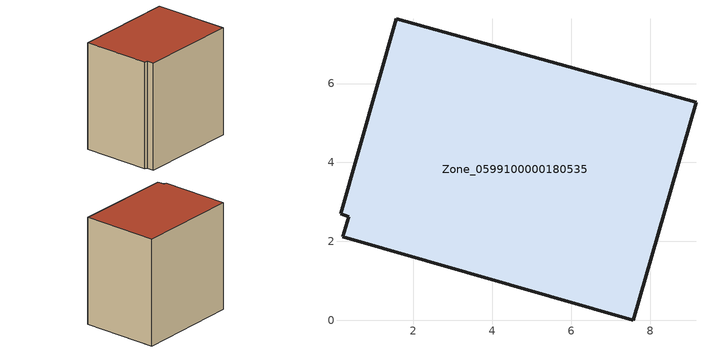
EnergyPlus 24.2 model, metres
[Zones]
Zone_0599100000180535
 floor ground (C_G): 0.21,2.12 0.36,2.63 0.15,2.7 1.57,7.64 9.16,5.52 7.57,0 z3.11
 wall outside (C_F): 9.16,5.52 1.57,7.64 0.15,2.7 0.36,2.63 0.21,2.12 7.57,0 9.16,5.52 z3.11:11.24
 roof outside (C_R): 0.36,2.63 0.21,2.12 7.57,0 9.16,5.52 1.57,7.64 0.15,2.7 z11.24
[BUILDING]
Pand.0599100000180535: North Axis=0; Terrain=City; Loads Convergence Tolerance Value=0.04; Temperature Convergence Tolerance Value=0.4; Solar Distribution=FullExterior; Maximum Number of Warmup Days=25; Minimum Number of Warmup Days=1
[Site:Location]
Rotterdam.The.Hague.AP_ZH_NLD Design_Conditions: Latitude=51.96; Longitude=4.45; Time Zone=1; Elevation=-4.5
[SITE:GROUNDTEMPERATURE:BUILDINGSURFACE]
18, 18, 18, 18, 18, 18, 18, 18, 18, 18, 18, 18
[MATERIAL] Thermal Absorptance=0.9; Solar Absorptance=0.7; Visible Absorptance=0.7
Name | Roughness | Thickness | Conductivity | Density | Specific Heat
G.TI.1946-1964 | MediumSmooth | 0.15 | 1 | 540 | 1210
F.TI.1946-1964 | Rough | 0.3 | 0.857143 | 1920 | 840
R.TI.1946-1964 | MediumRough | 0.2 | 0.277778 | 1500 | 1000
[CONSTRUCTION]
C_G: G.TI.1946-1964
C_F: F.TI.1946-1964
C_R: R.TI.1946-1964
[ZONE]
Zone_0599100000180535: Type=1; Multiplier=1; Ceiling Height=Autocalculate; Volume=Autocalculate; Floor Area=autocalculate; Part of Total Floor Area=Yes
[ZONEINFILTRATION:DESIGNFLOWRATE]
Infil_Zone_0599100000180535: Zone or ZoneList or Space or SpaceList=Zone_0599100000180535; Schedule=AlwaysOn; Design Flow Rate Calculation Method=Flow/Area; Flow Rate per Floor Area=0.003; Constant Term Coefficient=1; Temperature Term Coefficient=0; Velocity Term Coefficient=0; Velocity Squared Term Coefficient=0
[HVACTEMPLATE:ZONE:IDEALLOADSAIRSYSTEM]
Zone_0599100000180535: Maximum Heating Supply Air Temperature=50; Minimum Cooling Supply Air Temperature=13; Maximum Heating Supply Air Humidity Ratio=0.0156; Minimum Cooling Supply Air Humidity Ratio=0.0077; Heating Limit=NoLimit; Cooling Limit=NoLimit; Dehumidification Control Type=ConstantSensibleHeatRatio; Cooling Sensible Heat Ratio=0.7; Dehumidification Setpoint=60; Humidification Control Type=None; Humidification Setpoint=30; Outdoor Air Method=None; Outdoor Air Flow Rate per Person=0.00944; Outdoor Air Flow Rate per Zone Floor Area=0; Outdoor Air Flow Rate per Zone=0; Demand Controlled Ventilation Type=None; Outdoor Air Economizer Type=NoEconomizer; Heat Recovery Type=None; Sensible Heat Recovery Effectiveness=0.7; Latent Heat Recovery Effectiveness=0.65
[ZONECONTROL:THERMOSTAT]
ThermostatControl_Zone_0599100000180535: Zone or ZoneList=Zone_0599100000180535; Control Type Schedule=DualSetpointControlType; Control 1=Thermostat_Zone_0599100000180535; Temperature Difference Between Cutout And Setpoint=0
[THERMOSTATSETPOINT:DUALSETPOINT]
Thermostat_Zone_0599100000180535: Heating Setpoint Temperature Schedule=HeatingSetpoint_Zone_0599100000180535; Cooling Setpoint Temperature Schedule=CoolingSetpoint_Zone_0599100000180535
[SCHEDULE:COMPACT]
HeatingSetpoint_Zone_0599100000180535: Through: 12/31, For: AllDays, Until: 24:00, 21
CoolingSetpoint_Zone_0599100000180535: Through: 12/31, For: AllDays, Until: 24:00, 24
DualSetpointControlType: Through: 12/31, For: AllDays, Until: 24:00, 4
AlwaysOn: Through: 12/31, For: AllDays, Until: 24:00, 1
